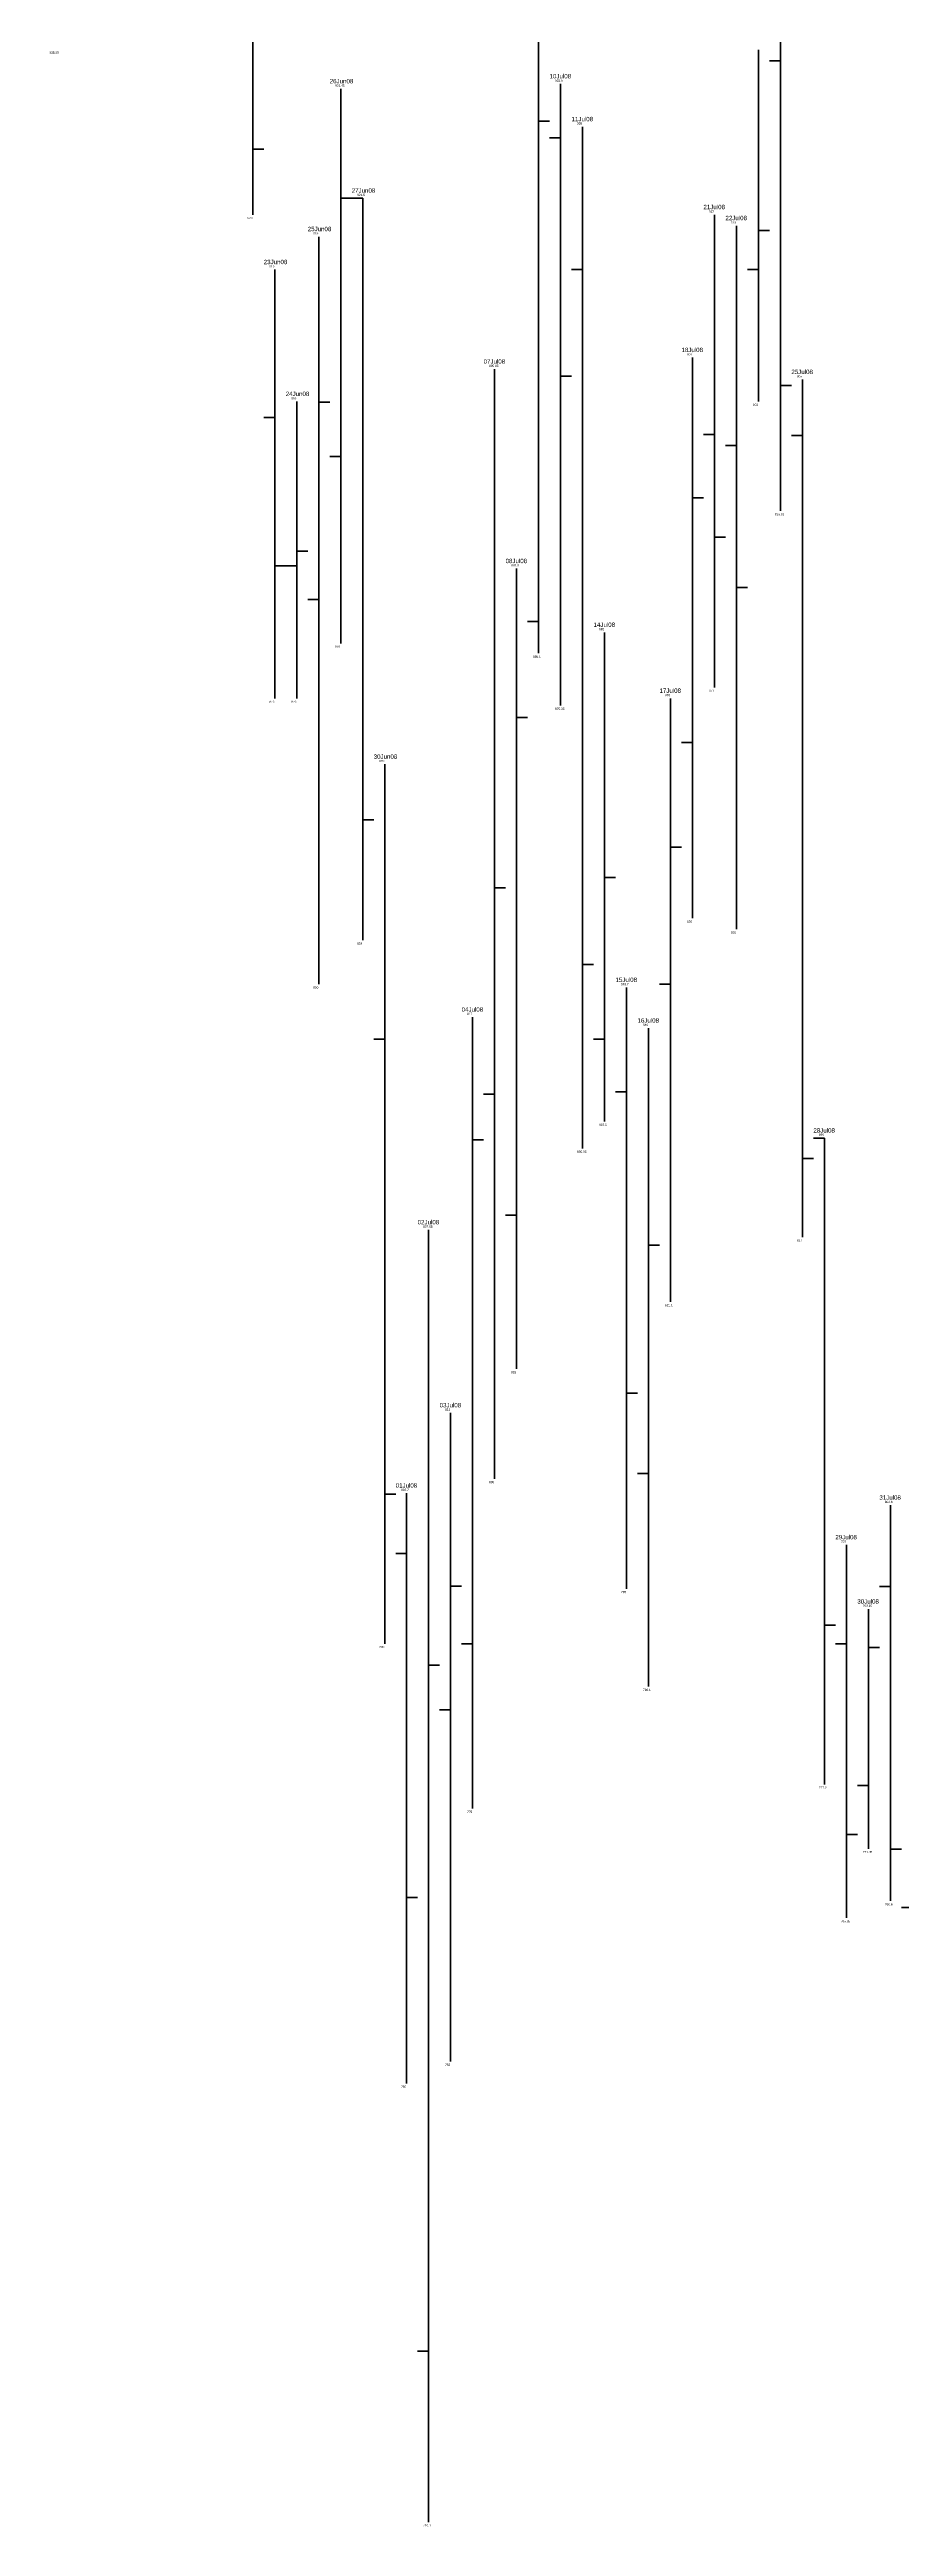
# Model space of a CAD drawing. Header units: inches. Extents: x 0 to 30000, y -20 to 2443.
# Drawn here: x 3342.8 to 3381.5, y 354.8 to 467.5 of the extents above; entities that cross this region are included whole.
import ezdxf

# ---------------------------------------------------------------- set-up
doc = ezdxf.new("R2010")
doc.units = ezdxf.units.IN
doc.header["$MEASUREMENT"] = 0
for name, color, linetype in [('DATE', 7, 'Continuous'), ('Graph', 7, 'Continuous'), ('Rate', 7, 'Continuous')]:
    doc.layers.add(name, color=color, linetype=linetype)
doc.styles.get("Standard").update_dxf_attribs({"font": 'arial.ttf'})

msp = doc.modelspace()

# ---------------------------------------------------------------- linework, layer by layer
at = {"layer": 'Graph', "color": 1, "lineweight": 35}
for p, q in [((3352, 478.675), (3352, 460)), ((3376, 468.4), (3376, 446.525)), ((3376, 467), (3375.5, 467)), ((3366, 465.95), (3366, 437.675)), ((3366, 463.5), (3365.5, 463.5)), ((3367, 464), (3367, 417.525)), ((3352, 462.975), (3352.5, 462.975)), ((3357, 460.75), (3356.5, 460.75)), ((3357, 460.75), (3357, 427)), ((3373, 460), (3373, 438.5)), ((3374, 459.5), (3374, 427.5)), ((3353, 457.5), (3353, 438)), ((3367, 457.5), (3366.5, 457.5)), ((3366, 452.65), (3366.5, 452.65)), ((3376, 452.225), (3376.5, 452.225)), ((3377, 452.5), (3377, 413.5)), ((3353, 450.775), (3352.5, 450.775)), ((3373, 450), (3372.5, 450)), ((3377, 449.95), (3376.5, 449.95)), ((3374, 449.5), (3373.5, 449.5)), ((3373, 445.325), (3373.5, 445.325)), ((3353, 444.025), (3353.5, 444.025)), ((3374, 443.05), (3374.5, 443.05)), ((3358, 435), (3358, 395)), ((3357, 432.475), (3357.5, 432.475)), ((3367, 425.9), (3367.5, 425.9)), ((3369, 424.85), (3369, 397.5)), ((3358, 422.5), (3357.5, 422.5)), ((3369, 420.1), (3368.5, 420.1)), ((3378, 418), (3377.5, 418)), ((3378, 418), (3378, 388.6)), ((3377, 417.075), (3377.5, 417.075)), ((3369, 406.4), (3369.5, 406.4)), ((3358, 401.8), (3358.5, 401.8)), ((3359, 401.85), (3359, 375)), ((3381, 401.3), (3381, 383.3)), ((3359, 399.1), (3358.5, 399.1)), ((3379, 399.5), (3379, 382.525)), ((3381, 397.6), (3380.5, 397.6)), ((3378, 395.85), (3378.5, 395.85)), ((3379, 395), (3378.5, 395)), ((3379, 386.325), (3379.5, 386.325)), ((3381, 385.65), (3381.5, 385.65)), ((3359, 383.45), (3359.5, 383.45))]:
    msp.add_line(p, q, dxfattribs=at)
at = {"layer": 'Graph', "color": 3, "lineweight": 35}
for p, q in [((3365, 472.2), (3365, 440.05)), ((3375, 467.5), (3375, 451.5)), ((3356, 465.725), (3356, 440.5)), ((3365, 464.25), (3365.5, 464.25)), ((3356, 460.75), (3356.5, 460.75)), ((3355, 459), (3355, 425)), ((3375, 459.275), (3375.5, 459.275)), ((3375, 457.5), (3374.5, 457.5)), ((3363, 452.975), (3363, 402.5)), ((3372, 453.5), (3372, 428)), ((3354, 451.5), (3354, 438)), ((3355, 451.475), (3355.5, 451.475)), ((3356, 449), (3355.5, 449)), ((3372, 447.125), (3372.5, 447.125)), ((3354, 444.025), (3353.5, 444.025)), ((3354, 444.7), (3354.5, 444.7)), ((3364, 443.9), (3364, 407.5)), ((3355, 442.5), (3354.5, 442.5)), ((3365, 441.5), (3364.5, 441.5)), ((3368, 441), (3368, 418.75)), ((3371, 438), (3371, 410.55)), ((3364, 437.125), (3364.5, 437.125)), ((3372, 436), (3371.5, 436)), ((3371, 431.225), (3371.5, 431.225)), ((3363, 429.375), (3363.5, 429.375)), ((3368, 429.85), (3368.5, 429.85)), ((3371, 425), (3370.5, 425)), ((3362, 423.5), (3362, 387.5)), ((3368, 422.5), (3367.5, 422.5)), ((3370, 423), (3370, 393.05)), ((3363, 420), (3362.5, 420)), ((3362, 417.925), (3362.5, 417.925)), ((3360, 413.825), (3360, 355.05)), ((3364, 414.5), (3363.5, 414.5)), ((3370, 413.125), (3370.5, 413.125)), ((3361, 405.5), (3361, 376)), ((3370, 402.75), (3369.5, 402.75)), ((3361, 397.625), (3361.5, 397.625)), ((3380, 396.575), (3380, 385.675)), ((3362, 395), (3361.5, 395)), ((3380, 394.825), (3380.5, 394.825)), ((3360, 394.025), (3360.5, 394.025)), ((3361, 392), (3360.5, 392)), ((3380, 388.55), (3379.5, 388.55)), ((3382, 383), (3381.5, 383)), ((3360, 362.825), (3359.5, 362.825))]:
    msp.add_line(p, q, dxfattribs=at)

# ---------------------------------------------------------------- texts
at = {"layer": 'DATE'}
for s, p in [('26Jun08', (3355.5, 465.975)), ('10Jul08', (3365.5, 466.2)), ('11Jul08', (3366.5, 464.25)), ('27Jun08', (3356.5, 461)), ('21Jul08', (3372.5, 460.25)), ('22Jul08', (3373.5, 459.75)), ('25Jun08', (3354.5, 459.25)), ('23Jun08', (3352.5, 457.75)), ('07Jul08', (3362.5, 453.225)), ('18Jul08', (3371.5, 453.75)), ('25Jul08', (3376.5, 452.75)), ('24Jun08', (3353.5, 451.75)), ('08Jul08', (3363.5, 444.15)), ('14Jul08', (3367.5, 441.25)), ('17Jul08', (3370.5, 438.25)), ('30Jun08', (3357.5, 435.25)), ('15Jul08', (3368.5, 425.1)), ('04Jul08', (3361.5, 423.75)), ('16Jul08', (3369.5, 423.25)), ('28Jul08', (3377.5, 418.25)), ('02Jul08', (3359.5, 414.075)), ('03Jul08', (3360.5, 405.75)), ('01Jul08', (3358.5, 402.1)), ('31Jul08', (3380.5, 401.55)), ('29Jul08', (3378.5, 399.75)), ('30Jul08', (3379.5, 396.825))]:
    msp.add_text(s, height=0.2, dxfattribs=at).set_placement(p)
at = {"layer": 'Rate'}
for s, p in [('935.05', (3342.75, 467.325)), ('931.45', (3355.75, 465.825)), ('931.9', (3365.75, 466.05)), ('928', (3366.75, 464.1)), ('921.5', (3356.75, 460.85)), ('920', (3351.75, 459.8)), ('920', (3372.75, 460.1)), ('919', (3373.75, 459.6)), ('918', (3354.75, 459.1)), ('915', (3352.75, 457.6)), ('905.95', (3362.75, 453.075)), ('907', (3371.75, 453.6)), ('905', (3376.75, 452.6)), ('903', (3353.75, 451.6)), ('903', (3374.75, 451.3)), ('893.05', (3375.75, 446.325)), ('887.8', (3363.75, 444)), ('882', (3367.75, 441.1)), ('881', (3355.75, 440.3)), ('880.1', (3364.75, 439.85)), ('877', (3372.75, 438.3)), ('876', (3352.75, 437.8)), ('876', (3353.75, 437.8)), ('875.35', (3365.75, 437.475)), ('876', (3370.75, 438.1)), ('870', (3357.75, 435.1)), ('856', (3371.75, 427.8)), ('855', (3373.75, 427.3)), ('854', (3356.75, 426.8)), ('850', (3354.75, 424.8)), ('849.7', (3368.75, 424.95)), ('847', (3361.75, 423.6)), ('846', (3369.75, 423.1)), ('837.5', (3367.75, 418.55)), ('836', (3377.75, 418.1)), ('835.05', (3366.75, 417.325)), ('827.65', (3359.75, 413.925)), ('827', (3376.75, 413.3)), ('821.1', (3370.75, 410.35)), ('815', (3363.75, 407.3)), ('811', (3360.75, 405.6)), ('805', (3362.75, 402.3)), ('803.7', (3358.75, 401.95)), ('802.6', (3380.75, 401.4)), ('799', (3378.75, 399.6)), ('795', (3368.75, 397.3)), ('793.15', (3379.75, 396.675)), ('790', (3357.75, 394.8)), ('786.1', (3369.75, 392.85)), ('777.2', (3377.75, 388.4)), ('775', (3361.75, 387.3)), ('771.35', (3379.75, 385.475)), ('766.6', (3380.75, 383.1)), ('765.05', (3378.75, 382.325)), ('752', (3360.75, 375.8)), ('750', (3358.75, 374.8)), ('710.1', (3359.75, 354.85))]:
    msp.add_text(s, height=0.1, dxfattribs=at).set_placement(p)

doc.saveas('drawing.dxf')
